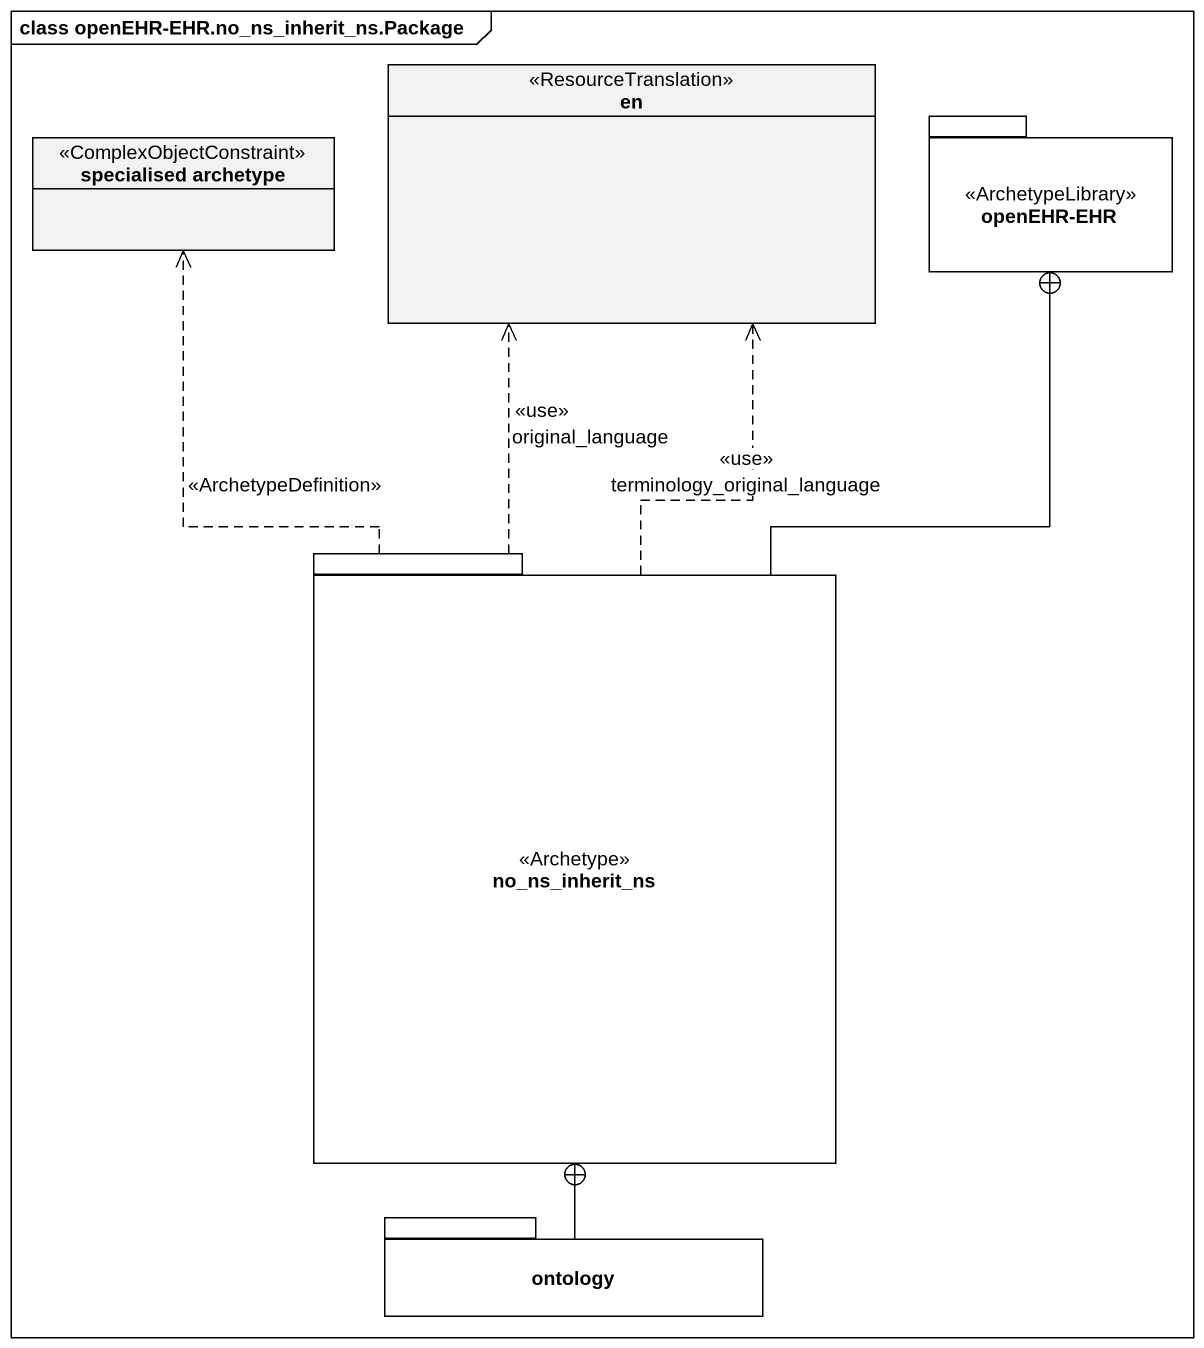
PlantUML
@startuml
mainframe class openEHR-EHR.no_ns_inherit_ns.Package
hide circle
hide empty members
enum en <<ResourceTranslation>>
class "specialised archetype" as specialised_archetype <<ComplexObjectConstraint>>
package "openEHR-EHR" as openEHR_EHR <<ArchetypeLibrary>> {
}
package no_ns_inherit_ns <<Archetype>> {
}
package ontology {
}
no_ns_inherit_ns .up.> en : <<use>>\noriginal_language
no_ns_inherit_ns .up.> en : <<use>>\nterminology_original_language
no_ns_inherit_ns .up.> specialised_archetype : <<ArchetypeDefinition>>
no_ns_inherit_ns -up-+ openEHR_EHR
ontology -up-+ no_ns_inherit_ns
@enduml
